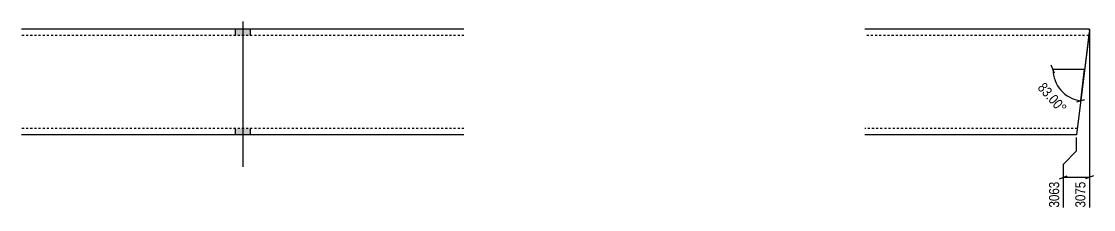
# Model space of a CAD drawing. Header units: millimetres. Extents: x 5 to 12053, y 5 to 235.
# Drawn here: x 11040 to 12053, y 5 to 184 of the extents above; entities that cross this region are included whole.
import ezdxf

# ---------------------------------------------------------------- set-up
doc = ezdxf.new("R2010")
doc.units = ezdxf.units.MM
doc.linetypes.add('DXK_LINE_DOT2', pattern=[3.9198, 1.9599, -1.9599])
doc.layers.add('MÅLSÆTNING', color=7, linetype='Continuous')
doc.layers.add('STÅL', color=7, linetype='Continuous')
doc.styles.add('Arial Narrow', font='ARIALN.TTF', dxfattribs={"height": 0.2})

msp = doc.modelspace()

# ---------------------------------------------------------------- hatches: boundary and pattern name
at = {"layer": 'STÅL', "linetype": 'Continuous'}
for points in [[(11256.2, 176.1), (11242.2, 176.1), (11242.2, 170.1), (11256.2, 170.1)], [(11256.2, 176.1), (11242.2, 176.1), (11242.2, 170.1), (11256.2, 170.1)], [(11256.2, 82.1), (11242.2, 82.1), (11242.2, 76.1), (11256.2, 76.1)], [(11256.2, 82.1), (11242.2, 82.1), (11242.2, 76.1), (11256.2, 76.1)]]:
    msp.add_hatch(color=3, dxfattribs=at).paths.add_polyline_path(points)

# ---------------------------------------------------------------- linework, layer by layer
at = {"layer": 'MÅLSÆTNING', "color": 7, "linetype": 'Continuous'}
for p, q in [((12048.9, 173.6), (12040.9, 108.6)), ((12049.2, 173.6), (12049.2, 7.5)), ((12016, 134.6), (12013, 142.1)), ((12014.5, 138.3), (12044.5, 138.3)), ((12040.9, 108.6), (12044.5, 138.3)), ((12037, 107.5), (12044.8, 109.6)), ((12036.9, 61.1), (12036.9, 73.6)), ((12024.4, 48.6), (12036.9, 61.1)), ((12024.4, 7.5), (12024.4, 48.6)), ((12020.6, 34.6), (12028.1, 37.6)), ((12024.4, 36.1), (12049.2, 36.1)), ((12052.9, 37.6), (12045.4, 34.6))]:
    msp.add_line(p, q, dxfattribs=at)
msp.add_arc((12044.5, 138.3), 30, 180, 263, dxfattribs=at)
at = {"layer": 'STÅL', "color": 3, "linetype": 'Continuous'}
for p, q in [((11249.2, 183.6), (11249.2, 46.1)), ((11249.2, 183.6), (11249.2, 46.1)), ((11242.2, 176.1), (11242.2, 170.1)), ((11242.2, 176.1), (11242.2, 170.1)), ((11256.2, 176.1), (11256.2, 170.1)), ((11256.2, 176.1), (11256.2, 170.1)), ((11242.2, 82.1), (11242.2, 76.1)), ((11242.2, 82.1), (11242.2, 76.1)), ((11256.2, 82.1), (11256.2, 76.1)), ((11256.2, 82.1), (11256.2, 76.1))]:
    msp.add_line(p, q, dxfattribs=at)
at = {"layer": 'STÅL', "color": 2, "linetype": 'Continuous'}
for p, q in [((11458.2, 176.1), (11040.2, 176.1)), ((12049.2, 176.1), (11836.9, 176.1)), ((12049.1, 175.1), (12036.9, 76.1)), ((12049.2, 176.1), (12049.1, 175.1)), ((11458.2, 76.1), (11040.2, 76.1)), ((12036.9, 76.1), (11836.9, 76.1))]:
    msp.add_line(p, q, dxfattribs=at)
at = {"layer": 'STÅL', "color": 7, "linetype": 'DXK_LINE_DOT2'}
for p, q in [((12049.1, 175.1), (12049.2, 176.1)), ((11458.2, 170.1), (11040.2, 170.1)), ((12048.4, 170.1), (11836.9, 170.1)), ((12048.3, 168.7), (12048.4, 169.6)), ((12048.4, 169.6), (12048.4, 170.1)), ((11458.2, 82.1), (11040.2, 82.1)), ((12037.6, 82.1), (11836.9, 82.1))]:
    msp.add_line(p, q, dxfattribs=at)

# ---------------------------------------------------------------- next in the draw order: wipeouts: each hides what was drawn before it
at = {"color": 0}
msp.add_wipeout([(12021, 93), (12031.5, 102.3), (12007.2, 129.8), (11996.7, 120.5)], dxfattribs=at).dxf.layer = 'MÅLSÆTNING'
at = {"color": 0, "linetype": 'Continuous'}
for points in [[(12022.4, 33.9), (12008.4, 33.9), (12008.4, 5.5), (12022.4, 5.5)], [(12047.2, 33.9), (12033.2, 33.9), (12033.2, 5.5), (12047.2, 5.5)]]:
    msp.add_wipeout(points, dxfattribs=at).dxf.layer = 'MÅLSÆTNING'

# ---------------------------------------------------------------- next in the draw order: texts
at = {"layer": 'MÅLSÆTNING', "color": 3, "style": 'Arial Narrow'}
msp.add_text('83.00°', height=9.54, rotation=-48.5009, dxfattribs=at).set_placement((11999.5, 120.4))
at = {"layer": 'MÅLSÆTNING', "color": 3, "linetype": 'Continuous', "style": 'Arial Narrow'}
for s, p in [('3063', (12020.4, 7.5)), ('3075', (12045.2, 7.5))]:
    msp.add_text(s, height=9.54, rotation=90.0002, dxfattribs=at).set_placement(p)

doc.saveas('drawing.dxf')
